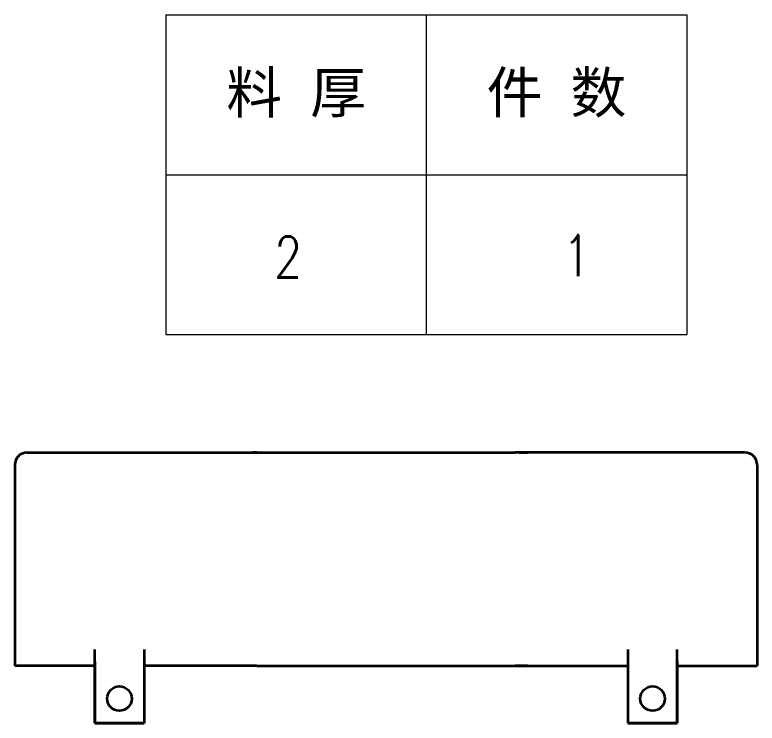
# Model space of a CAD drawing. Header units: millimetres. Extents: x 1201 to 11615, y -7347 to 2683.
# Drawn here: x 8932.1 to 9113.1, y -2746.5 to -2573.8 of the extents above; entities that cross this region are included whole.
import ezdxf
from ezdxf.enums import TextEntityAlignment as Align

# ---------------------------------------------------------------- set-up
doc = ezdxf.new("R2010")
doc.units = ezdxf.units.MM
doc.layers.add('DIM', color=3, linetype='Continuous', lineweight=20)
doc.layers.add('DRAWING', color=7, linetype='Continuous', lineweight=35)
doc.styles.add('DIM', font='romans.shx', dxfattribs={"width": 0.8, "bigfont": 'bigfont.shx'})
doc.styles.get("Standard").update_dxf_attribs({"font": 'arial.ttf'})

# ---------------------------------------------------------------- blocks, each defined once
blk = doc.blocks.new('*T31')
at = {"color": 0, "linetype": 'ByBlock', "lineweight": -2, "transparency": 16777216}
for p, q in [((0, 0), (127, 0)), ((0, 0), (0, -78)), ((63.5, 0), (63.5, -78)), ((127, 0), (127, -78)), ((0, -39), (127, -39)), ((0, -78), (127, -78))]:
    blk.add_line(p, q, dxfattribs=at)
at = {"color": 0, "transparency": 16777216, "char_height": 10, "width": 60.5, "attachment_point": 5}
for s, insert in [('{\\fSimSun|b0|i0|c134|p2;料 厚}', (31.75, -19.5)), ('{\\fSimSun|b0|i0|c134|p2;件 数}', (95.25, -19.5))]:
    blk.add_mtext(s, dxfattribs=dict(at, insert=insert))
blk = doc.blocks.new('拆图参数')
blk.add_blockref('*T31', (-63.5, 78))
at = {"style": 'DIM', "width": 0.8}
blk.add_attdef('6', text='', height=10, dxfattribs=at).set_placement((-37.13, 18.91), align=Align.MIDDLE_LEFT)
blk.add_attdef('1', text='', height=10, dxfattribs=at).set_placement((36.65, 19.27), align=Align.MIDDLE_CENTER)

msp = doc.modelspace()

# ---------------------------------------------------------------- linework, layer by layer
at = {"layer": 'DRAWING', "lineweight": 35}
for p, q in [((8935.107, -2680.503), (8988.107, -2680.503)), ((8991.107, -2680.503), (9054.107, -2680.503)), ((9110.107, -2680.503), (9057.107, -2680.503)), ((8932.107, -2683.503), (8932.107, -2732.503)), ((9113.107, -2683.503), (9113.107, -2732.503)), ((8988.107, -2732.503), (8963.607, -2732.503)), ((8991.107, -2732.503), (9054.107, -2732.503)), ((9057.107, -2732.503), (9081.607, -2732.503)), ((8951.607, -2746.503), (8963.607, -2746.503)), ((9093.607, -2746.503), (9081.607, -2746.503))]:
    msp.add_line(p, q, dxfattribs=at)
at = {"layer": 'DRAWING', "lineweight": 35, "ltscale": 0.05}
for p, q in [((8988.107, -2680.503), (8990.107, -2680.503)), ((9055.107, -2680.503), (9057.107, -2680.503)), ((8951.607, -2746.503), (8951.607, -2728.503)), ((9093.607, -2746.503), (9093.607, -2728.503)), ((8963.607, -2730.503), (8963.607, -2746.503)), ((9081.607, -2730.503), (9081.607, -2746.503)), ((8990.107, -2732.503), (8988.107, -2732.503)), ((9057.107, -2732.503), (9055.107, -2732.503))]:
    msp.add_line(p, q, dxfattribs=at)
at = {"layer": 'DRAWING', "lineweight": 35, "ltscale": 0.075}
for p, q in [((8988.107, -2680.503), (8991.107, -2680.503)), ((9057.107, -2680.503), (9054.107, -2680.503)), ((8991.107, -2732.503), (8988.107, -2732.503)), ((9054.107, -2732.503), (9057.107, -2732.503))]:
    msp.add_line(p, q, dxfattribs=at)
at = {"layer": 'DRAWING', "lineweight": 35, "ltscale": 0.025}
for p, q in [((8991.107, -2680.503), (8990.107, -2680.503)), ((9055.107, -2680.503), (9054.107, -2680.503)), ((8991.107, -2732.503), (8990.107, -2732.503)), ((9055.107, -2732.503), (9054.107, -2732.503))]:
    msp.add_line(p, q, dxfattribs=at)
at = {"layer": 'DRAWING', "lineweight": 35, "ltscale": 0.375}
for p, q in [((8963.607, -2728.503), (8963.607, -2746.503)), ((9081.607, -2728.503), (9081.607, -2746.503)), ((8951.607, -2731.503), (8951.607, -2746.503)), ((9093.607, -2731.503), (9093.607, -2746.503))]:
    msp.add_line(p, q, dxfattribs=at)
at = {"layer": 'DRAWING', "lineweight": 35, "ltscale": 0.4875}
for p, q in [((8951.607, -2732.503), (8932.107, -2732.503)), ((9093.607, -2732.503), (9113.107, -2732.503))]:
    msp.add_line(p, q, dxfattribs=at)
at = {"layer": 'DRAWING', "lineweight": 35, "ltscale": 0.3}
for p, q in [((8963.607, -2746.503), (8951.607, -2746.503)), ((9081.607, -2746.503), (9093.607, -2746.503))]:
    msp.add_line(p, q, dxfattribs=at)
at = {"layer": 'DRAWING', "lineweight": 35}
for centre in [(8957.607, -2740.503), (9087.607, -2740.503)]:
    msp.add_circle(centre, 3, dxfattribs=at)
for centre, start, end in [((8935.107, -2683.503), 90, 180), ((9110.107, -2683.503), 0, 90)]:
    msp.add_arc(centre, 3, start, end, dxfattribs=at)

# ---------------------------------------------------------------- block references
at = {"layer": 'DIM'}
msp.add_blockref('拆图参数', (9032.439, -2651.757), dxfattribs=at).add_auto_attribs({'1': '1', '6': '2'})

doc.saveas('drawing.dxf')
